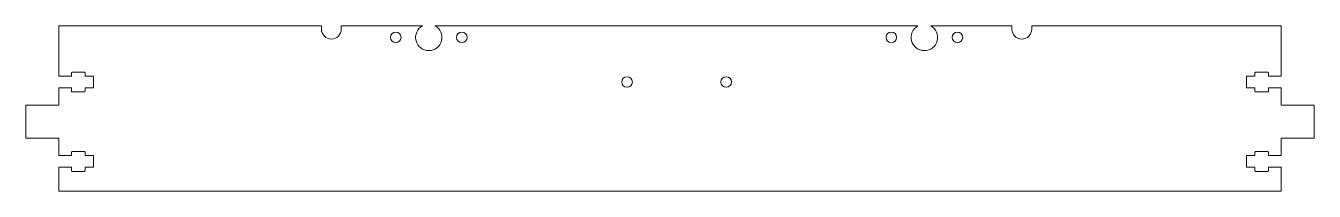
# Model space of a CAD drawing. Header units: millimetres. Extents: x -195 to 195, y -25 to 25.
import ezdxf

# ---------------------------------------------------------------- set-up
doc = ezdxf.new("R2010")
doc.units = ezdxf.units.MM

msp = doc.modelspace()

# ---------------------------------------------------------------- linework, layer by layer
at = {"color": 7, "linetype": 'Continuous', "lineweight": 15}
for p, q in [((-185, 25), (-105.5, 25)), ((-185, 9.75), (-185, 25)), ((-105.5, 25), (-105.5, 24)), ((-99.5, 25), (-74.94, 25)), ((-99.5, 24), (-99.5, 25)), ((-71.06, 25), (75.06, 25)), ((78.94, 25), (103.5, 25)), ((103.5, 25), (103.5, 24)), ((109.5, 24), (109.5, 25)), ((109.5, 25), (185, 25)), ((185, 9.75), (185, 25)), ((-181.2, 9.75), (-185, 9.75)), ((-181.2, 10.75), (-181.2, 9.75)), ((-177.25, 11), (-180.95, 11)), ((-177, 9.75), (-177, 10.75)), ((-174.5, 9.75), (-177, 9.75)), ((-174.5, 6.25), (-174.5, 9.75)), ((174.5, 6.25), (174.5, 9.75)), ((174.5, 9.75), (177, 9.75)), ((177, 9.75), (177, 10.75)), ((177.25, 11), (180.95, 11)), ((181.2, 10.75), (181.2, 9.75)), ((181.2, 9.75), (185, 9.75)), ((-185, 6.25), (-181.2, 6.25)), ((-185, 1), (-185, 6.25)), ((-181.2, 6.25), (-181.2, 5.25)), ((-180.95, 5), (-177.25, 5)), ((-177, 6.25), (-174.5, 6.25)), ((-177, 5.25), (-177, 6.25)), ((177, 6.25), (174.5, 6.25)), ((177, 5.25), (177, 6.25)), ((180.95, 5), (177.25, 5)), ((185, 6.25), (181.2, 6.25)), ((181.2, 6.25), (181.2, 5.25)), ((185, 1), (185, 6.25)), ((-195, 1), (-185, 1)), ((-195, -9), (-195, 1)), ((195, 1), (185, 1)), ((195, -9), (195, 1)), ((-185, -9), (-195, -9)), ((-185, -9), (-185, -14.25)), ((185, -9), (185, -14.25)), ((185, -9), (195, -9)), ((-181.2, -14.25), (-185, -14.25)), ((-181.2, -13.25), (-181.2, -14.25)), ((-177.25, -13), (-180.95, -13)), ((-177, -14.25), (-177, -13.25)), ((-174.5, -14.25), (-177, -14.25)), ((-174.5, -17.75), (-174.5, -14.25)), ((174.5, -17.75), (174.5, -14.25)), ((174.5, -14.25), (177, -14.25)), ((177, -14.25), (177, -13.25)), ((177.25, -13), (180.95, -13)), ((181.2, -13.25), (181.2, -14.25)), ((181.2, -14.25), (185, -14.25)), ((-185, -17.75), (-181.2, -17.75)), ((-185, -17.75), (-185, -25)), ((-181.2, -17.75), (-181.2, -18.75)), ((-180.95, -19), (-177.25, -19)), ((-177, -17.75), (-174.5, -17.75)), ((-177, -18.75), (-177, -17.75)), ((177, -17.75), (174.5, -17.75)), ((177, -18.75), (177, -17.75)), ((180.95, -19), (177.25, -19)), ((185, -17.75), (181.2, -17.75)), ((181.2, -17.75), (181.2, -18.75)), ((185, -17.75), (185, -25)), ((-185, -25), (185, -25))]:
    msp.add_line(p, q, dxfattribs=at)
for centre in [(-83, 21.5), (-63, 21.5), (67, 21.5), (87, 21.5), (-13, 8), (17, 8)]:
    msp.add_circle(centre, 1.6, dxfattribs=at)
for centre, radius, start, end in [((-102.5, 24), 3, 180, 0), ((-73, 21.5), 4, 118.955, 61.045), ((77, 21.5), 4, 118.955, 61.045), ((106.5, 24), 3, 180, 0), ((-180.95, 10.75), 0.25, 90, 180), ((-177.25, 10.75), 0.25, 0, 90), ((177.25, 10.75), 0.25, 90, 180), ((180.95, 10.75), 0.25, 0, 90), ((-180.95, 5.25), 0.25, 180, 270), ((-177.25, 5.25), 0.25, 270, 0), ((177.25, 5.25), 0.25, 180, 270), ((180.95, 5.25), 0.25, 270, 0), ((-180.95, -13.25), 0.25, 90, 180), ((-177.25, -13.25), 0.25, 0, 90), ((177.25, -13.25), 0.25, 90, 180), ((180.95, -13.25), 0.25, 0, 90), ((-180.95, -18.75), 0.25, 180, 270), ((-177.25, -18.75), 0.25, 270, 0), ((177.25, -18.75), 0.25, 180, 270), ((180.95, -18.75), 0.25, 270, 0)]:
    msp.add_arc(centre, radius, start, end, dxfattribs=at)

doc.saveas('drawing.dxf')
